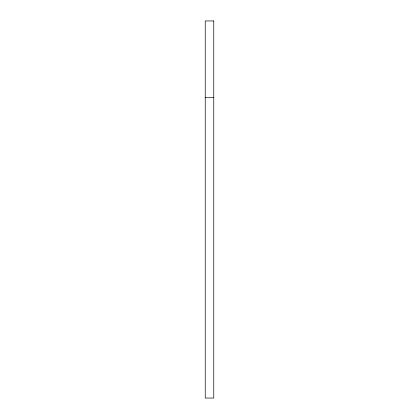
<?xml version="1.0" encoding="UTF-8"?>
<svg xmlns="http://www.w3.org/2000/svg" width="419" height="419" viewBox="0 0 419 419"><rect width="100%" height="100%" fill="white"/><g stroke="black" fill="none" stroke-linecap="round" stroke-linejoin="round"><path stroke-width="0.63" d="M205.237 97.7L213.763 97.7M213.763 20.95L205.237 20.95L205.237 398.05L213.763 398.05L213.763 20.95"/></g></svg>
